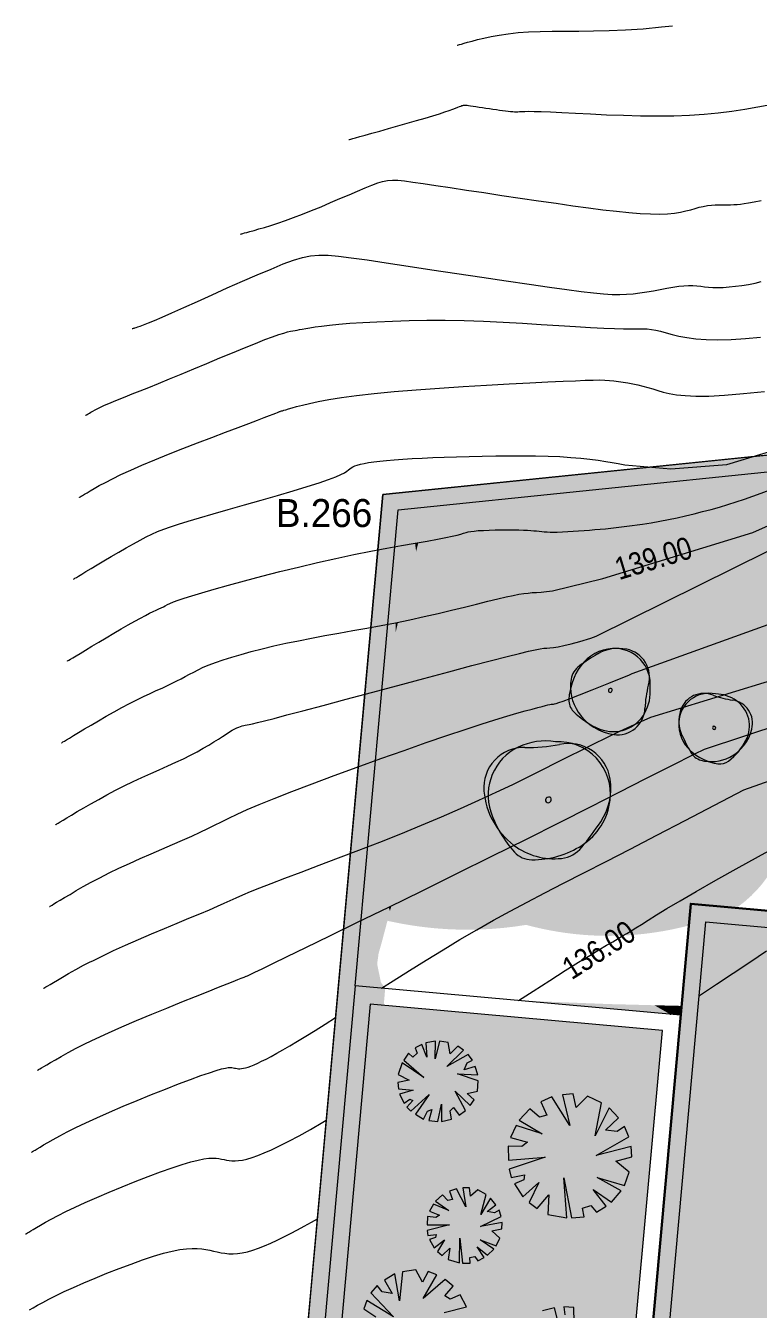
# Model space of a CAD drawing. Header units: centimetres. Extents: x -4381 to 5639, y -3920 to 4826.
# Drawn here: x 272.47 to 285.56, y 84.07 to 107.01 of the extents above; entities that cross this region are included whole.
import ezdxf
from ezdxf.xclip import XClip

# ---------------------------------------------------------------- set-up
doc = ezdxf.new("R2010")
doc.units = ezdxf.units.CM
doc.header["$MEASUREMENT"] = 0
doc.header["$XCLIPFRAME"] = 0
doc.set_wipeout_variables(frame=1)
doc.linetypes.add('Wipeout_Contour', pattern=[100, 0, -100])
for name, color, linetype, lineweight in [('0- COURBES DE NIVEAU_Pen_No__2', 8, 'Continuous', 5), ('0- SITE_Pen_No__101', 252, 'Continuous', 5), ('00-TREES_Pen_No__1', 7, 'Continuous', 5), ('00-TREES_Pen_No__7', 7, 'Continuous', 5), ('0_Pen_No__1', 7, 'Continuous', 5), ('Cotation Courbes de niveau_Pen_No__7', 7, 'Continuous', 5), ('Dalle Console ha', 84, 'Continuous', 30), ('Dalles_Pen_No__1', 7, 'Continuous', 5), ('Dalles_Pen_No__101', 252, 'Continuous', 5), ('Mur de clôture_Pen_No__7', 7, 'Continuous', 5), ('Structural - Bearing_Pen_No__1', 7, 'Continuous', 5), ('Structural - Bearing_Pen_No__101', 252, 'Continuous', 5)]:
    doc.layers.add(name, color=color, linetype=linetype, lineweight=lineweight)
for name, color, linetype, lineweight, true_color in [('00-TREES_Pen_No__183', 7, 'Continuous', 5, 0xcaedab), ('00-TREES_Pen_No__185', 7, 'Continuous', 5, 0xbce39b), ('00-TREES_Pen_No__44', 7, 'Continuous', 5, 0x029e21), ('0_Pen_No__58', 7, 'Continuous', 5, 0xdf0000), ('Dalles_Pen_No__181', 7, 'Continuous', 5, 0xddeaa8), ('Mur de clôture_Pen_No__102', 7, 'Continuous', 5, 0xcccccc), ('RECULS_Pen_No__58', 7, 'Continuous', 5, 0xdf0000)]:
    doc.layers.add(name, color=color, linetype=linetype, lineweight=lineweight, true_color=true_color)
for name, color, linetype in [('Dalles', 7, 'Continuous'), ('Drawing & Figure', 7, 'Continuous'), ('Structural - Bearing', 7, 'Continuous')]:
    doc.layers.add(name, color=color, linetype=linetype)
doc.styles.add('GENERATED_STYLE_2', font='')
doc.styles.get('GENERATED_STYLE_2').set_extended_font_data('Arial Narrow Occidental')

# ---------------------------------------------------------------- blocks, each defined once
blk = doc.blocks.new('Drawing_13_13', base_point=(-54.852, -87.092))
at = {"layer": '0- SITE_Pen_No__101', "linetype": 'Continuous', "lineweight": 0, "ltscale": 5, "true_color": 0x262626}
for points in [[(171.901, 75.995), (170.156, 75.816), (172.1, 75.933)], [(172.1, 75.933), (170.156, 75.816), (172.34, 75.687)], [(170.156, 75.816), (170.127, 75.484), (170.186, 75.495)], [(170.156, 75.816), (170.581, 75.566), (170.639, 75.579)], [(170.506, 75.552), (170.156, 75.816), (170.414, 75.536)], [(170.156, 75.816), (170.835, 75.625), (170.872, 75.629)], [(170.156, 75.816), (170.186, 75.495), (170.307, 75.517)], [(170.156, 75.816), (170.307, 75.517), (170.414, 75.536)], [(170.156, 75.816), (170.506, 75.552), (170.581, 75.566)], [(171.311, 75.632), (170.156, 75.816), (171.275, 75.634)], [(170.156, 75.816), (170.639, 75.579), (170.683, 75.589)], [(170.716, 75.598), (170.156, 75.816), (170.683, 75.589)], [(170.741, 75.606), (170.156, 75.816), (170.716, 75.598)], [(170.156, 75.816), (170.741, 75.606), (170.762, 75.612)], [(170.156, 75.816), (170.762, 75.612), (170.782, 75.617)], [(170.805, 75.622), (170.156, 75.816), (170.782, 75.617)], [(170.835, 75.625), (170.156, 75.816), (170.805, 75.622)], [(170.156, 75.816), (170.872, 75.629), (170.918, 75.631)], [(170.969, 75.633), (170.156, 75.816), (170.918, 75.631)], [(170.156, 75.816), (170.969, 75.633), (171.023, 75.635)], [(171.079, 75.636), (170.156, 75.816), (171.023, 75.635)], [(171.134, 75.636), (170.156, 75.816), (171.079, 75.636)], [(170.156, 75.816), (171.134, 75.636), (171.187, 75.636)], [(171.234, 75.635), (170.156, 75.816), (171.187, 75.636)], [(170.156, 75.816), (171.234, 75.635), (171.275, 75.634)], [(170.156, 75.816), (171.311, 75.632), (172.34, 75.687)], [(170.186, 75.495), (170.127, 75.484), (170.216, 75.049), (170.23, 75.105)], [(170.307, 75.517), (170.186, 75.495), (170.266, 75.245), (170.316, 75.442)], [(170.186, 75.495), (170.23, 75.105), (170.266, 75.245)], [(170.307, 75.517), (170.323, 75.468), (170.336, 75.522)], [(170.307, 75.517), (170.316, 75.442), (170.323, 75.468)], [(170.064, 74.793), (170.132, 74.806), (170.127, 75.484)], [(170.127, 75.484), (170.132, 74.806), (170.154, 74.811), (170.216, 75.049)], [(170.132, 74.806), (170.064, 74.793), (170.1, 74.572), (170.135, 74.726)], [(170.132, 74.806), (170.147, 74.777), (170.154, 74.811)], [(170.132, 74.806), (170.135, 74.726), (170.147, 74.777)], [(170.064, 74.793), (170.011, 74.208), (170.015, 74.209), (170.1, 74.572)], [(170.011, 74.208), (170.01, 74.188), (170.011, 74.194)], [(170.011, 74.208), (170.013, 74.203), (170.015, 74.209)], [(170.011, 74.208), (170.011, 74.194), (170.013, 74.203)], [(169.885, 72.804), (169.992, 72.845), (169.969, 73.285), (169.934, 73.355)], [(169.992, 72.845), (170.156, 72.91), (169.969, 73.285)], [(169.992, 72.845), (170.137, 72.678), (170.156, 72.91)], [(169.825, 72.143), (170.071, 72.264), (169.885, 72.804)], [(170.071, 72.264), (169.992, 72.845), (169.885, 72.804)], [(169.992, 72.845), (170.071, 72.264), (170.095, 72.276), (170.137, 72.678)], [(170.071, 72.264), (169.825, 72.143), (170.01, 71.952), (170.083, 72.228)], [(170.095, 72.276), (170.071, 72.264), (170.089, 72.25)], [(170.071, 72.264), (170.083, 72.228), (170.086, 72.242)], [(170.071, 72.264), (170.086, 72.242), (170.089, 72.25)], [(169.773, 71.56), (170.002, 71.591), (169.968, 71.755), (169.981, 71.85), (169.825, 72.143)], [(170.01, 71.952), (169.825, 72.143), (169.981, 71.85)], [(169.773, 71.56), (170.007, 71.539), (170.029, 71.552), (170.002, 71.591)], [(170.007, 71.539), (170.04, 71.536), (170.029, 71.552)], [(172.048, 71.397), (171.23, 71.429), (172.586, 71.306)], [(172.048, 71.397), (172.586, 71.306), (172.286, 71.391)], [(172.286, 71.391), (172.586, 71.306), (172.389, 71.388)], [(172.389, 71.388), (172.586, 71.306), (172.444, 71.387)], [(172.477, 71.386), (172.444, 71.387), (172.586, 71.306)], [(172.499, 71.385), (172.477, 71.386), (172.586, 71.306)], [(172.514, 71.385), (172.499, 71.385), (172.586, 71.306)], [(172.524, 71.385), (172.514, 71.385), (172.586, 71.306)], [(172.532, 71.385), (172.524, 71.385), (172.586, 71.306)], [(172.539, 71.384), (172.532, 71.385), (172.586, 71.306)], [(172.542, 71.384), (172.539, 71.384), (172.586, 71.306), (172.589, 71.308)], [(172.547, 71.384), (172.542, 71.384), (172.589, 71.308)], [(172.553, 71.384), (172.547, 71.384), (172.589, 71.308)], [(172.553, 71.384), (172.589, 71.308), (172.686, 71.369), (172.687, 71.381)], [(172.686, 71.369), (172.589, 71.308), (172.679, 71.298)], [(172.589, 71.308), (172.586, 71.306), (172.679, 71.298)]]:
    blk.add_hatch(color=250, dxfattribs=at).paths.add_polyline_path(points)
at = {"layer": '00-TREES_Pen_No__183', "linetype": 'Continuous', "ltscale": 5}
for points in [[(169.684, 72.251, 0.127576), (171.299, 72.105, 0.168214), (173.14, 72.232, 0.262027), (173.649, 73.179, 0.279856), (175.131, 73.228, 0.401147), (175.178, 75.085, 0.158673), (176.631, 76.631), (170.018, 75.952)], [(170.209, 68.863, 1), (170.508, 67.987, 1)]]:
    blk.add_hatch(color=256, dxfattribs=at).paths.add_polyline_path(points)
at = {"layer": '00-TREES_Pen_No__183', "linetype": 'Continuous', "lineweight": 0, "ltscale": 5, "true_color": 0xd8eaa8}
blk.add_hatch(color=61, dxfattribs=at).paths.add_polyline_path([(171.077, 69.498), (171.057, 69.555), (171.015, 69.531), (170.952, 69.544), (171.028, 69.604), (170.982, 69.663), (170.894, 69.518), (170.943, 69.694), (170.869, 69.736), (170.803, 69.679), (170.793, 69.754), (170.735, 69.755), (170.761, 69.585), (170.677, 69.747), (170.615, 69.726), (170.641, 69.651), (170.601, 69.643), (170.553, 69.692), (170.489, 69.636), (170.607, 69.552), (170.471, 69.609), (170.435, 69.545), (170.525, 69.512), (170.493, 69.491), (170.418, 69.499), (170.415, 69.423), (170.614, 69.423), (170.414, 69.375), (170.421, 69.328), (170.495, 69.338), (170.489, 69.31), (170.436, 69.292), (170.476, 69.218), (170.569, 69.289), (170.508, 69.185), (170.549, 69.149), (170.618, 69.217), (170.603, 69.113), (170.705, 69.085), (170.706, 69.304), (170.73, 69.083), (170.8, 69.083), (170.795, 69.131), (170.84, 69.141), (170.868, 69.103), (170.924, 69.132), (170.861, 69.227), (170.954, 69.152), (171.011, 69.208), (170.888, 69.291), (171.031, 69.236), (171.063, 69.305), (170.994, 69.371), (171.082, 69.388), (171.084, 69.444), (170.891, 69.41)])
at = {"layer": '00-TREES_Pen_No__185', "linetype": 'Continuous', "lineweight": 0, "ltscale": 5, "true_color": 0xbae3ab}
for points in [[(171.844, 74.496, 0.017395), (171.682, 74.39, 0.20069), (171.608, 74.271, 0.191615), (171.672, 73.976, 0.21255), (171.99, 73.777, 0.444186), (172.269, 74.01, -0.052301), (172.299, 74.219, 0.435859), (172.105, 74.539, 0.185878)], [(172.218, 70.212), (172.178, 70.303), (172.112, 70.257), (172.008, 70.27), (172.124, 70.38), (172.042, 70.47), (171.915, 70.22), (171.972, 70.515), (171.846, 70.575), (171.745, 70.473), (171.719, 70.595), (171.624, 70.587), (171.689, 70.313), (171.53, 70.568), (171.431, 70.525), (171.484, 70.405), (171.419, 70.387), (171.333, 70.461), (171.236, 70.36), (171.441, 70.239), (171.21, 70.313), (171.159, 70.204), (171.312, 70.162), (171.262, 70.123), (171.138, 70.127), (171.143, 70.002), (171.47, 70.029), (171.148, 69.923), (171.165, 69.847), (171.285, 69.872), (171.28, 69.827), (171.195, 69.79), (171.27, 69.673), (171.413, 69.803), (171.327, 69.623), (171.399, 69.571), (171.503, 69.691), (171.493, 69.518), (171.662, 69.487), (171.636, 69.845), (171.704, 69.487), (171.819, 69.496), (171.804, 69.573), (171.877, 69.596), (171.928, 69.537), (172.015, 69.591), (171.899, 69.74), (172.062, 69.628), (172.149, 69.728), (171.935, 69.848), (172.177, 69.777), (172.221, 69.894), (172.099, 69.993), (172.242, 70.032), (172.237, 70.125), (171.925, 70.043)]]:
    blk.add_hatch(color=9, dxfattribs=at).paths.add_polyline_path(points)
at = {"layer": '00-TREES_Pen_No__185', "linetype": 'Continuous', "lineweight": 0, "ltscale": 5, "true_color": 0xcce9b3}
for points in [[(172.709, 73.717, 0.017395), (172.784, 73.57, 0.20069), (172.878, 73.495, 0.191615), (173.134, 73.522, 0.21255), (173.333, 73.774, 0.444186), (173.161, 74.032, -0.052301), (172.986, 74.077, 0.435859), (172.697, 73.943, 0.185878)], [(170.766, 70.724, 1), (170.076, 70.657, 1)]]:
    blk.add_hatch(color=254, dxfattribs=at).paths.add_polyline_path(points)
at = {"layer": '00-TREES_Pen_No__185', "linetype": 'Continuous', "lineweight": 0, "ltscale": 5, "true_color": 0x8daa74}
blk.add_hatch(color=73, dxfattribs=at).paths.add_polyline_path([(171.726, 68.684), (171.637, 68.692), (171.644, 68.62), (171.589, 68.543), (171.553, 68.683), (171.446, 68.657), (171.588, 68.448), (171.38, 68.621), (171.278, 68.548), (171.315, 68.423), (171.207, 68.456), (171.171, 68.378), (171.416, 68.31), (171.145, 68.295), (171.136, 68.198), (171.254, 68.188), (171.241, 68.129), (171.144, 68.093), (171.182, 67.972), (171.367, 68.081), (171.208, 67.931), (171.272, 67.844), (171.372, 67.946), (171.381, 67.89), (171.324, 67.793), (171.425, 67.742), (171.546, 68.013), (171.49, 67.712), (171.557, 67.693), (171.589, 67.799), (171.623, 67.774), (171.615, 67.691), (171.74, 67.7), (171.7, 67.869), (171.804, 67.723), (171.877, 67.758), (171.828, 67.892), (171.96, 67.809), (172.058, 67.929), (171.764, 68.065), (172.077, 67.963), (172.119, 68.057), (172.052, 68.079), (172.065, 68.147), (172.134, 68.161), (172.129, 68.254), (171.961, 68.227), (172.12, 68.307), (172.079, 68.419), (171.891, 68.303), (172.053, 68.463), (171.979, 68.548), (171.848, 68.494), (171.879, 68.625), (171.803, 68.661), (171.733, 68.379)])
at = {"layer": '00-TREES_Pen_No__44', "linetype": 'Continuous', "lineweight": 0, "ltscale": 5, "true_color": 0xbfe6c6}
blk.add_hatch(color=254, dxfattribs=at).paths.add_polyline_path([(171.914, 72.894, 0.185878), (171.999, 73.274, 0.435859), (171.545, 73.584, -0.052301), (171.236, 73.557, 0.444186), (170.872, 73.168, 0.21255), (171.137, 72.685, 0.191615), (171.565, 72.566, 0.20069), (171.745, 72.666, 0.017395)])
at = {"layer": 'Dalles', "linetype": 'Continuous', "lineweight": 5, "ltscale": 5}
h = blk.add_hatch(color=8, dxfattribs=at)
h.paths.add_polyline_path([(172.769, 72.294), (171.915, 62.832), (177.642, 62.316), (177.889, 65.054), (177.993, 66.2), (179.711, 66.045), (179.607, 64.899), (186.405, 64.286), (187.011, 71.009)])
h.paths.add_polyline_path([(172.078, 62.968), (172.2, 64.313), (177.628, 63.823), (177.506, 62.478)], flags=0)
h.paths.add_polyline_path([(175.235, 67.076), (175.348, 68.321), (177.016, 68.171), (176.903, 66.926)], flags=0)
h.paths.add_polyline_path([(183.43, 64.705), (183.659, 67.245), (186.498, 66.989), (186.269, 64.449)], flags=0)
at = {"layer": 'Dalles_Pen_No__101', "linetype": 'Continuous', "lineweight": 0, "ltscale": 5, "true_color": 0x262626}
for points in [[(172.213, 64.462), (177.641, 63.972), (177.647, 64.037), (172.272, 64.521), (172.959, 72.126), (172.905, 72.131)], [(169.459, 66.417), (172.067, 66.182), (172.073, 66.246), (169.614, 66.468), (169.652, 66.638), (170.08, 71.382), (169.908, 71.397)]]:
    blk.add_hatch(color=250, dxfattribs=at).paths.add_polyline_path(points)
at = {"layer": 'Dalles_Pen_No__181', "linetype": 'Continuous', "lineweight": 0, "ltscale": 5, "true_color": 0x6e7554}
blk.add_hatch(color=67, dxfattribs=at).paths.add_polyline_path([(169.458, 66.418), (172.067, 66.182), (172.516, 71.162), (169.907, 71.397)])
at = {"layer": 'Mur de clôture_Pen_No__102', "linetype": 'Continuous', "lineweight": 0, "ltscale": 5, "true_color": 0x666666}
for points in [[(190.724, 78.078), (170.018, 75.952), (190.559, 77.91)], [(190.559, 77.91), (170.018, 75.952), (170.156, 75.816)], [(170.018, 75.952), (169.623, 71.574), (170.156, 75.816)], [(169.147, 66.295), (169.296, 66.282), (169.871, 72.648), (170.156, 75.816), (169.623, 71.574)]]:
    blk.add_hatch(color=251, dxfattribs=at).paths.add_polyline_path(points)
at = {"layer": 'Structural - Bearing_Pen_No__101', "linetype": 'Continuous', "lineweight": 0, "ltscale": 5, "true_color": 0x262626}
for points in [[(169.446, 66.268), (169.922, 71.547), (169.773, 71.56), (169.296, 66.282)], [(169.922, 71.547), (169.908, 71.397), (170.027, 71.387), (170.04, 71.536)]]:
    blk.add_hatch(color=250, dxfattribs=at).paths.add_polyline_path(points)
at = {"layer": '0- COURBES DE NIVEAU_Pen_No__2', "linetype": 'Continuous', "ltscale": 5, "flags": 128}
for points in [[(167.362, 76.658), (167.363, 76.659), (167.365, 76.66), (167.368, 76.662), (167.372, 76.664), (167.378, 76.668), (167.387, 76.673), (167.398, 76.68), (167.411, 76.688), (167.428, 76.697), (167.448, 76.708), (167.472, 76.72), (167.501, 76.734), (167.533, 76.749), (167.571, 76.766), (167.614, 76.784), (167.663, 76.803), (167.718, 76.826), (167.78, 76.85), (167.85, 76.878), (167.929, 76.909), (168.016, 76.945), (168.112, 76.984), (168.218, 77.028), (168.331, 77.075), (168.447, 77.123), (168.563, 77.172), (168.677, 77.219), (168.784, 77.263), (168.881, 77.302), (168.965, 77.336), (169.034, 77.362), (169.089, 77.381), (169.133, 77.395), (169.167, 77.404), (169.193, 77.411), (169.215, 77.415), (169.235, 77.418), (169.254, 77.421), (169.275, 77.425), (169.299, 77.43), (169.33, 77.436), (169.367, 77.442), (169.414, 77.45), (169.471, 77.457), (169.541, 77.465), (169.625, 77.473), (169.725, 77.482), (169.839, 77.489), (169.966, 77.496), (170.105, 77.502), (170.254, 77.506), (170.411, 77.509), (170.576, 77.509), (170.745, 77.506), (170.919, 77.5), (171.093, 77.492), (171.266, 77.483), (171.433, 77.472), (171.592, 77.462), (171.741, 77.452), (171.875, 77.444), (171.992, 77.437), (172.089, 77.434), (172.17, 77.433), (172.236, 77.432), (172.292, 77.433), (172.338, 77.432), (172.38, 77.431), (172.419, 77.427), (172.459, 77.42), (172.501, 77.41), (172.549, 77.397), (172.603, 77.382), (172.664, 77.368), (172.734, 77.354), (172.815, 77.343), (172.907, 77.336), (173.011, 77.334), (173.13, 77.337), (173.258, 77.345), (173.392, 77.358)], [(168.748, 78.279), (168.749, 78.279), (168.752, 78.28), (168.758, 78.282), (168.768, 78.284), (168.783, 78.289), (168.804, 78.294), (168.832, 78.302), (168.868, 78.312), (168.911, 78.325), (168.961, 78.339), (169.018, 78.357), (169.08, 78.377), (169.149, 78.401), (169.222, 78.427), (169.301, 78.456), (169.383, 78.489), (169.467, 78.524), (169.552, 78.56), (169.636, 78.596), (169.717, 78.631), (169.792, 78.664), (169.861, 78.693), (169.922, 78.717), (169.973, 78.736), (170.017, 78.75), (170.06, 78.758), (170.104, 78.761), (170.153, 78.76), (170.213, 78.754), (170.287, 78.744), (170.378, 78.731), (170.491, 78.714), (170.621, 78.695), (170.766, 78.673), (170.921, 78.65), (171.082, 78.625), (171.246, 78.601), (171.409, 78.577), (171.566, 78.554), (171.715, 78.533), (171.855, 78.514), (171.985, 78.497), (172.106, 78.483), (172.217, 78.472), (172.318, 78.463), (172.41, 78.459), (172.491, 78.458), (172.562, 78.461), (172.624, 78.467), (172.678, 78.476), (172.727, 78.486), (172.77, 78.497), (172.809, 78.508), (172.846, 78.519), (172.882, 78.527), (172.918, 78.534), (172.954, 78.538), (172.989, 78.54), (173.024, 78.542), (173.059, 78.542), (173.092, 78.542), (173.124, 78.542), (173.154, 78.543), (173.183, 78.544), (173.213, 78.546), (173.247, 78.551), (173.287, 78.557), (173.337, 78.567), (173.398, 78.58)], [(169.715, 79.123), (169.717, 79.123), (169.722, 79.125), (169.733, 79.128), (169.75, 79.133), (169.776, 79.14), (169.812, 79.15), (169.86, 79.163), (169.921, 79.18), (169.992, 79.2), (170.07, 79.222), (170.153, 79.246), (170.237, 79.27), (170.32, 79.293), (170.397, 79.316), (170.466, 79.337), (170.524, 79.355), (170.572, 79.371), (170.612, 79.384), (170.643, 79.395), (170.668, 79.405), (170.688, 79.412), (170.703, 79.418), (170.715, 79.423), (170.725, 79.427), (170.733, 79.429), (170.741, 79.431), (170.75, 79.432), (170.76, 79.431), (170.771, 79.43), (170.785, 79.428), (170.803, 79.426), (170.825, 79.423), (170.85, 79.419), (170.878, 79.414), (170.908, 79.41), (170.939, 79.405), (170.971, 79.401), (171.003, 79.396), (171.033, 79.392), (171.062, 79.387), (171.089, 79.384), (171.114, 79.38), (171.138, 79.378), (171.159, 79.376), (171.179, 79.374), (171.196, 79.373), (171.212, 79.373), (171.226, 79.373), (171.241, 79.374), (171.26, 79.376), (171.286, 79.376), (171.322, 79.377), (171.37, 79.376), (171.434, 79.374), (171.516, 79.371), (171.618, 79.366), (171.739, 79.36), (171.873, 79.353), (172.017, 79.346), (172.168, 79.341), (172.321, 79.337), (172.473, 79.335), (172.62, 79.337), (172.759, 79.343), (172.891, 79.352), (173.016, 79.364), (173.137, 79.379), (173.254, 79.397), (173.37, 79.416), (173.484, 79.438)], [(170.682, 79.967), (170.683, 79.967), (170.687, 79.968), (170.694, 79.97), (170.705, 79.973), (170.722, 79.978), (170.745, 79.985), (170.776, 79.993), (170.816, 80.004), (170.864, 80.017), (170.921, 80.031), (170.986, 80.045), (171.059, 80.058), (171.139, 80.07), (171.227, 80.08), (171.321, 80.087), (171.423, 80.091), (171.532, 80.093), (171.648, 80.094), (171.771, 80.094), (171.902, 80.095), (172.041, 80.098), (172.188, 80.104), (172.344, 80.115), (172.508, 80.13), (172.608, 80.142)], [(167.78, 77.435), (167.782, 77.435), (167.783, 77.435), (167.786, 77.436), (167.79, 77.437), (167.796, 77.439), (167.804, 77.441), (167.815, 77.444), (167.83, 77.449), (167.852, 77.457), (167.882, 77.468), (167.924, 77.485), (167.978, 77.508), (168.048, 77.538), (168.135, 77.576), (168.241, 77.624), (168.362, 77.678), (168.493, 77.737), (168.629, 77.798), (168.765, 77.858), (168.897, 77.915), (169.02, 77.967), (169.129, 78.012), (169.221, 78.046), (169.3, 78.07), (169.374, 78.085), (169.448, 78.092), (169.529, 78.091), (169.623, 78.083), (169.737, 78.068), (169.878, 78.048), (170.048, 78.022), (170.244, 77.993), (170.457, 77.961), (170.679, 77.928), (170.903, 77.894), (171.121, 77.862), (171.325, 77.832), (171.507, 77.805), (171.662, 77.784), (171.792, 77.766), (171.901, 77.754), (171.991, 77.745), (172.068, 77.74), (172.135, 77.739), (172.196, 77.741), (172.256, 77.745), (172.316, 77.753), (172.376, 77.763), (172.437, 77.773), (172.497, 77.784), (172.555, 77.795), (172.611, 77.805), (172.662, 77.813), (172.709, 77.818), (172.751, 77.82), (172.789, 77.82), (172.825, 77.817), (172.859, 77.813), (172.893, 77.809), (172.929, 77.805), (172.968, 77.803), (173.011, 77.802), (173.06, 77.803), (173.113, 77.807), (173.169, 77.813), (173.227, 77.821), (173.286, 77.83), (173.344, 77.841), (173.399, 77.854)], [(167.255, 75.195), (167.256, 75.196), (167.26, 75.198), (167.268, 75.203), (167.282, 75.211), (167.301, 75.223), (167.329, 75.24), (167.365, 75.262), (167.412, 75.29), (167.467, 75.322), (167.527, 75.359), (167.592, 75.397), (167.659, 75.436), (167.726, 75.475), (167.79, 75.511), (167.85, 75.544), (167.904, 75.573), (167.955, 75.598), (168.006, 75.62), (168.061, 75.642), (168.122, 75.664), (168.194, 75.687), (168.279, 75.713), (168.381, 75.743), (168.503, 75.778), (168.638, 75.817), (168.783, 75.858), (168.932, 75.9), (169.078, 75.942), (169.217, 75.983), (169.343, 76.022), (169.45, 76.056), (169.534, 76.085), (169.598, 76.109), (169.644, 76.129), (169.676, 76.145), (169.698, 76.159), (169.713, 76.171), (169.724, 76.181), (169.735, 76.19), (169.75, 76.198), (169.768, 76.207), (169.79, 76.215), (169.818, 76.222), (169.851, 76.23), (169.891, 76.237), (169.937, 76.244), (169.991, 76.25), (170.052, 76.256), (170.121, 76.262), (170.197, 76.267), (170.28, 76.272), (170.369, 76.277), (170.465, 76.281), (170.568, 76.285), (170.676, 76.288), (170.79, 76.292), (170.907, 76.295), (171.027, 76.297), (171.148, 76.298), (171.267, 76.298), (171.383, 76.297), (171.495, 76.294), (171.6, 76.29), (171.698, 76.283), (171.787, 76.276), (171.869, 76.267), (171.943, 76.257), (172.01, 76.247), (172.069, 76.238), (172.12, 76.229), (172.165, 76.221), (172.182, 76.218), (172.593, 76.18), (173.091, 76.219), (174.392, 76.614)], [(167.095, 73), (167.096, 73.001), (167.1, 73.003), (167.107, 73.008), (167.119, 73.015), (167.137, 73.026), (167.162, 73.041), (167.196, 73.061), (167.238, 73.087), (167.289, 73.117), (167.347, 73.151), (167.411, 73.188), (167.481, 73.227), (167.554, 73.268), (167.631, 73.308), (167.709, 73.348), (167.788, 73.386), (167.867, 73.423), (167.945, 73.458), (168.022, 73.492), (168.097, 73.526), (168.169, 73.558), (168.237, 73.59), (168.301, 73.621), (168.36, 73.652), (168.415, 73.683), (168.464, 73.712), (168.509, 73.74), (168.55, 73.766), (168.587, 73.789), (168.62, 73.811), (168.648, 73.829), (168.674, 73.844), (168.696, 73.856), (168.715, 73.865), (168.732, 73.873), (168.748, 73.879), (168.762, 73.883), (168.776, 73.887), (168.79, 73.889), (168.806, 73.892), (168.826, 73.897), (168.855, 73.903), (168.899, 73.914), (168.961, 73.929), (169.047, 73.951), (169.16, 73.981), (169.305, 74.019), (169.485, 74.067), (169.692, 74.122), (169.918, 74.183), (170.152, 74.246), (170.385, 74.308), (170.609, 74.368), (170.814, 74.422), (170.99, 74.468), (171.131, 74.505), (171.239, 74.532), (171.32, 74.551), (171.38, 74.564), (171.424, 74.572), (171.457, 74.577), (171.484, 74.579), (171.512, 74.582), (171.545, 74.585), (171.585, 74.591), (171.636, 74.601), (171.7, 74.616), (171.779, 74.638), (171.876, 74.667), (171.925, 74.684), (175.918, 76.663)], [(167.041, 72.269), (167.043, 72.269), (167.046, 72.272), (167.053, 72.276), (167.064, 72.282), (167.081, 72.293), (167.104, 72.307), (167.136, 72.325), (167.175, 72.349), (167.224, 72.378), (167.28, 72.411), (167.343, 72.447), (167.413, 72.486), (167.49, 72.526), (167.573, 72.569), (167.661, 72.612), (167.755, 72.655), (167.851, 72.698), (167.948, 72.741), (168.045, 72.783), (168.139, 72.823), (168.229, 72.862), (168.313, 72.898), (168.388, 72.933), (168.455, 72.965), (168.516, 72.995), (168.578, 73.026), (168.643, 73.059), (168.718, 73.094), (168.807, 73.135), (168.915, 73.181), (169.047, 73.235), (169.206, 73.297), (169.387, 73.366), (169.584, 73.44), (169.791, 73.515), (170.001, 73.591), (170.209, 73.665), (170.407, 73.734), (170.591, 73.797), (170.753, 73.852), (170.896, 73.898), (171.02, 73.937), (171.126, 73.97), (171.216, 73.996), (171.291, 74.018), (171.353, 74.034), (171.403, 74.048), (171.442, 74.058), (171.472, 74.065), (171.494, 74.071), (171.511, 74.075), (171.522, 74.077), (171.531, 74.078), (171.537, 74.079), (171.544, 74.079), (171.552, 74.08), (171.566, 74.084), (171.591, 74.092), (171.631, 74.106), (171.691, 74.128), (171.776, 74.161), (171.89, 74.206), (172.038, 74.266), (172.222, 74.341), (172.246, 74.351), (173.858, 74.933)], [(167.308, 75.926), (167.309, 75.927), (167.312, 75.929), (167.316, 75.931), (167.325, 75.936), (167.337, 75.944), (167.354, 75.954), (167.376, 75.967), (167.405, 75.985), (167.441, 76.006), (167.486, 76.031), (167.54, 76.06), (167.604, 76.093), (167.679, 76.129), (167.767, 76.169), (167.867, 76.213), (167.981, 76.261), (168.104, 76.311), (168.233, 76.362), (168.364, 76.413), (168.492, 76.462), (168.614, 76.509), (168.725, 76.55), (168.821, 76.587), (168.898, 76.616), (168.959, 76.639), (169.005, 76.657), (169.039, 76.67), (169.063, 76.679), (169.079, 76.685), (169.089, 76.689), (169.096, 76.692), (169.101, 76.694), (169.106, 76.696), (169.113, 76.698), (169.122, 76.7), (169.135, 76.704), (169.153, 76.709), (169.177, 76.716), (169.208, 76.725), (169.249, 76.737), (169.3, 76.75), (169.364, 76.766), (169.442, 76.783), (169.537, 76.8), (169.65, 76.819), (169.784, 76.837), (169.94, 76.855), (170.12, 76.872), (170.316, 76.888), (170.524, 76.903), (170.736, 76.916), (170.946, 76.929), (171.147, 76.94), (171.332, 76.95), (171.494, 76.958), (171.629, 76.964), (171.739, 76.969), (171.827, 76.973), (171.898, 76.974), (171.955, 76.975), (172.003, 76.974), (172.044, 76.971), (172.083, 76.968), (172.124, 76.963), (172.166, 76.957), (172.209, 76.95), (172.253, 76.941), (172.297, 76.932), (172.342, 76.921), (172.386, 76.909), (172.431, 76.896), (172.475, 76.882), (172.523, 76.867), (172.577, 76.854), (172.641, 76.843), (172.719, 76.835), (172.815, 76.83), (172.931, 76.831), (173.072, 76.839), (173.24, 76.853), (173.428, 76.873)], [(167.148, 73.732), (167.15, 73.733), (167.153, 73.735), (167.161, 73.74), (167.174, 73.747), (167.193, 73.759), (167.22, 73.775), (167.255, 73.797), (167.301, 73.824), (167.354, 73.856), (167.414, 73.891), (167.479, 73.93), (167.548, 73.969), (167.618, 74.009), (167.688, 74.047), (167.756, 74.084), (167.821, 74.117), (167.882, 74.147), (167.94, 74.174), (167.995, 74.199), (168.046, 74.222), (168.094, 74.244), (168.138, 74.265), (168.179, 74.285), (168.218, 74.305), (168.254, 74.325), (168.291, 74.345), (168.329, 74.365), (168.369, 74.386), (168.415, 74.407), (168.466, 74.429), (168.525, 74.451), (168.593, 74.475), (168.669, 74.499), (168.753, 74.523), (168.844, 74.548), (168.941, 74.573), (169.044, 74.598), (169.153, 74.622), (169.266, 74.645), (169.382, 74.668), (169.502, 74.691), (169.625, 74.713), (169.75, 74.735), (169.876, 74.758), (170.004, 74.781), (170.132, 74.806), (170.26, 74.832), (170.387, 74.86), (170.512, 74.888), (170.633, 74.917), (170.749, 74.945), (170.857, 74.972), (170.956, 74.997), (171.045, 75.019), (171.121, 75.036), (171.183, 75.05), (171.235, 75.06), (171.279, 75.067), (171.318, 75.071), (171.354, 75.075), (171.391, 75.077), (171.433, 75.08), (171.48, 75.084), (171.535, 75.09)], [(167.404, 71.774), (167.427, 71.785), (167.516, 71.829), (167.614, 71.876), (167.721, 71.925), (167.835, 71.974), (167.951, 72.024), (168.067, 72.072), (168.181, 72.119), (168.287, 72.164), (168.385, 72.204), (168.47, 72.24), (168.541, 72.271), (168.601, 72.298), (168.656, 72.323), (168.71, 72.348), (168.769, 72.374), (168.837, 72.402), (168.919, 72.436), (169.02, 72.476), (169.144, 72.523), (169.289, 72.577), (169.45, 72.638), (169.623, 72.703), (169.805, 72.773), (169.992, 72.845), (170.179, 72.92), (170.364, 72.995), (170.542, 73.07), (170.712, 73.145), (170.876, 73.219), (171.031, 73.291), (171.179, 73.361), (171.318, 73.429), (171.449, 73.494), (171.571, 73.555), (171.685, 73.612), (171.795, 73.667), (171.903, 73.722), (172.015, 73.777), (172.135, 73.835), (172.266, 73.896), (172.413, 73.963), (174.692, 74.659)], [(168.802, 71.648), (168.81, 71.651), (168.834, 71.662), (168.876, 71.682), (168.941, 71.713), (169.035, 71.759), (169.164, 71.821), (169.332, 71.903), (169.544, 72.006), (169.793, 72.128), (170.071, 72.264), (170.369, 72.41), (170.679, 72.563), (170.993, 72.719), (171.302, 72.872), (171.597, 73.02), (171.873, 73.16), (172.13, 73.29), (172.369, 73.412), (172.594, 73.526), (172.807, 73.634), (172.893, 73.677), (174.29, 74.137)], [(170.007, 71.539), (170.112, 71.605), (170.256, 71.697), (170.405, 71.79), (170.557, 71.883), (170.708, 71.974), (170.859, 72.062), (171.007, 72.146), (171.156, 72.227), (171.308, 72.308), (171.466, 72.391), (171.634, 72.478), (171.816, 72.571), (172.013, 72.672), (172.229, 72.783), (172.467, 72.906), (172.72, 73.038), (172.983, 73.175), (173.245, 73.311), (175.984, 74.282)], [(172.586, 71.306), (172.589, 71.308), (172.719, 71.39), (172.857, 71.479), (173, 71.574), (173.148, 71.673), (173.298, 71.773), (173.448, 71.873)], [(171.23, 71.429), (171.361, 71.513), (171.511, 71.609), (171.648, 71.696), (171.767, 71.771), (171.867, 71.832), (171.949, 71.882), (172.017, 71.923), (172.073, 71.955), (172.12, 71.982), (172.161, 72.006), (172.199, 72.028), (172.238, 72.052), (172.28, 72.078), (172.329, 72.109), (172.388, 72.147), (172.463, 72.194), (172.557, 72.251), (172.674, 72.32), (172.818, 72.404), (172.993, 72.504), (173.201, 72.621), (173.435, 72.748), (173.669, 72.871)], [(166.988, 71.537), (166.989, 71.538), (166.992, 71.54), (166.999, 71.544), (167.009, 71.55), (167.025, 71.559), (167.047, 71.572), (167.076, 71.59), (167.113, 71.612), (167.158, 71.639), (167.212, 71.67), (167.275, 71.705), (167.346, 71.744), (167.404, 71.774)], [(166.934, 70.806), (166.936, 70.806), (166.939, 70.808), (166.944, 70.812), (166.954, 70.817), (166.969, 70.826), (166.989, 70.838), (167.016, 70.854), (167.05, 70.875), (167.093, 70.9), (167.145, 70.93), (167.207, 70.964), (167.279, 71.002), (167.363, 71.044), (167.458, 71.09), (167.567, 71.14), (167.688, 71.194), (167.819, 71.25), (167.954, 71.306), (168.09, 71.362), (168.222, 71.416), (168.346, 71.465), (168.457, 71.51), (168.552, 71.548), (168.627, 71.577), (168.683, 71.6), (168.724, 71.616), (168.752, 71.628), (168.77, 71.635), (168.781, 71.639), (168.787, 71.642), (168.792, 71.643), (168.797, 71.646), (168.802, 71.648)], [(166.881, 70.074), (166.882, 70.075), (166.885, 70.076), (166.89, 70.079), (166.899, 70.085), (166.912, 70.093), (166.931, 70.104), (166.956, 70.119), (166.987, 70.138), (167.027, 70.161), (167.075, 70.188), (167.132, 70.22), (167.198, 70.255), (167.276, 70.294), (167.364, 70.336), (167.465, 70.382), (167.577, 70.432), (167.698, 70.484), (167.824, 70.536), (167.952, 70.588), (168.076, 70.637), (168.194, 70.683), (168.301, 70.724), (168.394, 70.758), (168.47, 70.784), (168.53, 70.804), (168.577, 70.817), (168.612, 70.825), (168.638, 70.829), (168.656, 70.831), (168.67, 70.83), (168.682, 70.827), (168.693, 70.825), (168.704, 70.823), (168.716, 70.821), (168.728, 70.819), (168.742, 70.819), (168.757, 70.82), (168.774, 70.823), (168.793, 70.827), (168.815, 70.834), (168.84, 70.843), (168.869, 70.854), (168.901, 70.868), (168.936, 70.886), (168.977, 70.906), (169.021, 70.93), (169.071, 70.957), (169.126, 70.989), (169.187, 71.024), (169.255, 71.065), (169.33, 71.11), (169.413, 71.162), (169.505, 71.219), (169.596, 71.277)], [(166.828, 69.342), (166.829, 69.343), (166.831, 69.344), (166.836, 69.347), (166.844, 69.352), (166.856, 69.36), (166.873, 69.37), (166.896, 69.383), (166.925, 69.401), (166.961, 69.422), (167.004, 69.447), (167.056, 69.475), (167.117, 69.507), (167.188, 69.543), (167.269, 69.582), (167.36, 69.624), (167.463, 69.669), (167.574, 69.716), (167.689, 69.764), (167.807, 69.811), (167.922, 69.856), (168.033, 69.897), (168.136, 69.933), (168.227, 69.964), (168.304, 69.987), (168.368, 70.003), (168.42, 70.014), (168.464, 70.019), (168.499, 70.021), (168.529, 70.02), (168.554, 70.017), (168.577, 70.012), (168.6, 70.007), (168.623, 70.002), (168.646, 69.999), (168.671, 69.996), (168.699, 69.996), (168.73, 69.998), (168.765, 70.003), (168.805, 70.012), (168.85, 70.025), (168.901, 70.043), (168.958, 70.067), (169.024, 70.096), (169.097, 70.131), (169.179, 70.173), (169.27, 70.221), (169.372, 70.277), (169.483, 70.341), (169.513, 70.359)], [(166.862, 68.664), (166.895, 68.683), (166.934, 68.705), (166.981, 68.731), (167.036, 68.76), (167.1, 68.792), (167.173, 68.827), (167.256, 68.865), (167.349, 68.906), (167.449, 68.949), (167.554, 68.992), (167.662, 69.034), (167.769, 69.074), (167.873, 69.111), (167.97, 69.143), (168.059, 69.17), (168.137, 69.189), (168.205, 69.203), (168.264, 69.21), (168.315, 69.214), (168.361, 69.213), (168.401, 69.21), (168.438, 69.204), (168.473, 69.197), (168.507, 69.189), (168.54, 69.182), (168.574, 69.175), (168.608, 69.17), (168.644, 69.166), (168.681, 69.165), (168.721, 69.167), (168.763, 69.173), (168.809, 69.183), (168.858, 69.197), (168.909, 69.215), (168.962, 69.236), (169.018, 69.26), (169.075, 69.287), (169.134, 69.316), (169.194, 69.346), (169.255, 69.379), (169.317, 69.413), (169.383, 69.449), (169.434, 69.478)]]:
    blk.add_lwpolyline(points, dxfattribs=at)
for points in [[(167.201, 74.463), (167.203, 74.464), (167.207, 74.467), (167.215, 74.472), (167.229, 74.48), (167.249, 74.492), (167.278, 74.509), (167.315, 74.532), (167.363, 74.561), (167.419, 74.595), (167.482, 74.632), (167.548, 74.671), (167.615, 74.711), (167.682, 74.75), (167.745, 74.787), (167.803, 74.82), (167.854, 74.847), (167.898, 74.871), (167.935, 74.89), (167.967, 74.906), (167.995, 74.919), (168.019, 74.93), (168.039, 74.94), (168.058, 74.949), (168.075, 74.958), (168.094, 74.968), (168.117, 74.978), (168.148, 74.991), (168.189, 75.006), (168.243, 75.025), (168.313, 75.047), (168.402, 75.074), (168.511, 75.105), (168.64, 75.141), (168.783, 75.18), (168.937, 75.221), (169.1, 75.262), (169.266, 75.303), (169.434, 75.343), (169.599, 75.38), (169.759, 75.414), (169.911, 75.444), (170.054, 75.471), (170.186, 75.495), (170.307, 75.517), (170.414, 75.536), (170.506, 75.552), (170.581, 75.566), (170.639, 75.579), (170.683, 75.589), (170.716, 75.598), (170.741, 75.606), (170.762, 75.612), (170.782, 75.617), (170.805, 75.622), (170.835, 75.625), (170.872, 75.629), (170.918, 75.631), (170.969, 75.633), (171.023, 75.635), (171.079, 75.636), (171.134, 75.636), (171.187, 75.636), (171.234, 75.635), (171.275, 75.634), (171.311, 75.632), (171.341, 75.63), (171.368, 75.628), (171.393, 75.626), (171.415, 75.623), (171.438, 75.621), (171.461, 75.619), (171.486, 75.617), (171.513, 75.616), (171.543, 75.615), (171.577, 75.616, 0.025823), (172.34, 75.687, 0.057204), (173.544, 76.019, 0.027601)], [(171.535, 75.09), (171.984, 75.201), (173.325, 75.613), (174.501, 76.137), (175.527, 76.669), (178.141, 77.823, -0.041339), (180.314, 78.542, -0.059405), (182.721, 78.822, -0.139412)]]:
    blk.add_lwpolyline(points, format="xyb", dxfattribs=at)
at = {"layer": '00-TREES_Pen_No__1', "linetype": 'Continuous', "ltscale": 5}
for p, q in [((171.53, 70.568), (171.431, 70.525)), ((171.689, 70.313), (171.53, 70.568)), ((171.719, 70.595), (171.624, 70.587)), ((171.624, 70.587), (171.689, 70.313)), ((171.745, 70.473), (171.719, 70.595)), ((171.846, 70.575), (171.745, 70.473)), ((171.972, 70.515), (171.846, 70.575)), ((171.333, 70.461), (171.236, 70.36)), ((171.419, 70.387), (171.333, 70.461)), ((171.431, 70.525), (171.484, 70.405)), ((171.915, 70.22), (171.972, 70.515)), ((172.042, 70.47), (171.915, 70.22)), ((172.124, 70.38), (172.042, 70.47)), ((171.236, 70.36), (171.441, 70.239)), ((171.484, 70.405), (171.419, 70.387)), ((172.008, 70.27), (172.124, 70.38)), ((171.21, 70.313), (171.159, 70.204)), ((171.441, 70.239), (171.21, 70.313)), ((172.112, 70.257), (172.008, 70.27)), ((172.178, 70.303), (172.112, 70.257)), ((172.218, 70.212), (172.178, 70.303)), ((171.262, 70.123), (171.138, 70.127)), ((171.138, 70.127), (171.143, 70.002)), ((171.159, 70.204), (171.312, 70.162)), ((171.312, 70.162), (171.262, 70.123)), ((171.925, 70.043), (172.218, 70.212)), ((172.237, 70.125), (171.925, 70.043)), ((172.242, 70.032), (172.237, 70.125)), ((171.143, 70.002), (171.47, 70.029)), ((171.47, 70.029), (171.148, 69.923)), ((172.099, 69.993), (172.242, 70.032)), ((172.221, 69.894), (172.099, 69.993)), ((171.148, 69.923), (171.165, 69.847)), ((171.165, 69.847), (171.285, 69.872)), ((171.285, 69.872), (171.28, 69.827)), ((172.177, 69.777), (172.221, 69.894)), ((170.793, 69.754), (170.735, 69.755)), ((170.735, 69.755), (170.761, 69.585)), ((171.28, 69.827), (171.195, 69.79)), ((171.195, 69.79), (171.27, 69.673)), ((171.27, 69.673), (171.413, 69.803)), ((171.413, 69.803), (171.327, 69.623)), ((171.662, 69.487), (171.636, 69.845)), ((171.636, 69.845), (171.704, 69.487)), ((172.149, 69.728), (171.935, 69.848)), ((171.935, 69.848), (172.177, 69.777)), ((170.553, 69.692), (170.489, 69.636)), ((170.601, 69.643), (170.553, 69.692)), ((170.641, 69.651), (170.601, 69.643)), ((170.677, 69.747), (170.615, 69.726)), ((170.615, 69.726), (170.641, 69.651)), ((170.761, 69.585), (170.677, 69.747)), ((170.803, 69.679), (170.793, 69.754)), ((170.869, 69.736), (170.803, 69.679)), ((170.943, 69.694), (170.869, 69.736)), ((170.894, 69.518), (170.943, 69.694)), ((170.982, 69.663), (170.894, 69.518)), ((171.028, 69.604), (170.982, 69.663)), ((171.399, 69.571), (171.503, 69.691)), ((171.503, 69.691), (171.493, 69.518)), ((172.015, 69.591), (171.899, 69.74)), ((171.899, 69.74), (172.062, 69.628)), ((172.062, 69.628), (172.149, 69.728)), ((170.471, 69.609), (170.435, 69.545)), ((170.435, 69.545), (170.525, 69.512)), ((170.607, 69.552), (170.471, 69.609)), ((170.489, 69.636), (170.607, 69.552)), ((170.952, 69.544), (171.028, 69.604)), ((171.015, 69.531), (170.952, 69.544)), ((171.057, 69.555), (171.015, 69.531)), ((171.077, 69.498), (171.057, 69.555)), ((171.327, 69.623), (171.399, 69.571)), ((171.804, 69.573), (171.877, 69.596)), ((171.819, 69.496), (171.804, 69.573)), ((171.877, 69.596), (171.928, 69.537)), ((171.928, 69.537), (172.015, 69.591)), ((170.614, 69.423), (170.414, 69.375)), ((170.418, 69.499), (170.415, 69.423)), ((170.415, 69.423), (170.614, 69.423)), ((170.493, 69.491), (170.418, 69.499)), ((170.525, 69.512), (170.493, 69.491)), ((170.891, 69.41), (171.077, 69.498)), ((171.084, 69.444), (170.891, 69.41)), ((171.082, 69.388), (171.084, 69.444)), ((171.493, 69.518), (171.662, 69.487)), ((171.704, 69.487), (171.819, 69.496)), ((170.414, 69.375), (170.421, 69.328)), ((170.421, 69.328), (170.495, 69.338)), ((170.489, 69.31), (170.436, 69.292)), ((170.495, 69.338), (170.489, 69.31)), ((170.705, 69.085), (170.706, 69.304)), ((170.706, 69.304), (170.73, 69.083)), ((170.994, 69.371), (171.082, 69.388)), ((171.063, 69.305), (170.994, 69.371)), ((171.031, 69.236), (171.063, 69.305)), ((170.436, 69.292), (170.476, 69.218)), ((170.476, 69.218), (170.569, 69.289)), ((170.569, 69.289), (170.508, 69.185)), ((170.508, 69.185), (170.549, 69.149)), ((170.549, 69.149), (170.618, 69.217)), ((170.618, 69.217), (170.603, 69.113)), ((170.924, 69.132), (170.861, 69.227)), ((170.861, 69.227), (170.954, 69.152)), ((171.011, 69.208), (170.888, 69.291)), ((170.888, 69.291), (171.031, 69.236)), ((170.954, 69.152), (171.011, 69.208)), ((170.603, 69.113), (170.705, 69.085)), ((170.73, 69.083), (170.8, 69.083)), ((170.795, 69.131), (170.84, 69.141)), ((170.8, 69.083), (170.795, 69.131)), ((170.84, 69.141), (170.868, 69.103)), ((170.868, 69.103), (170.924, 69.132)), ((171.553, 68.683), (171.446, 68.657)), ((171.589, 68.543), (171.553, 68.683)), ((171.726, 68.684), (171.637, 68.692)), ((171.637, 68.692), (171.644, 68.62)), ((171.733, 68.379), (171.726, 68.684))]:
    blk.add_line(p, q, dxfattribs=at)
at = {"layer": '00-TREES_Pen_No__1', "linetype": 'Continuous', "ltscale": 5, "flags": 128}
blk.add_lwpolyline([(170.434, 70.588), (170.312, 70.413), (170.381, 70.369), (170.419, 70.44), (170.457, 70.455), (170.431, 70.356), (170.509, 70.348), (170.543, 70.502), (170.544, 70.348), (170.632, 70.369), (170.619, 70.442), (170.65, 70.472), (170.7, 70.403), (170.756, 70.445), (170.666, 70.618), (170.798, 70.491), (170.834, 70.542), (170.773, 70.597), (170.864, 70.62), (170.871, 70.71), (170.687, 70.775), (170.869, 70.764), (170.845, 70.84), (170.746, 70.81), (170.773, 70.873), (170.82, 70.895), (170.782, 70.947), (170.591, 70.838), (170.739, 70.986), (170.689, 71.02), (170.62, 70.952), (170.604, 71.053), (170.524, 71.067), (170.485, 70.908), (170.488, 71.067), (170.403, 71.051), (170.412, 70.923), (170.367, 71.037), (170.308, 71.006), (170.325, 70.958), (170.288, 70.924), (170.249, 70.958), (170.207, 70.897), (170.386, 70.741), (170.193, 70.873), (170.155, 70.767), (170.255, 70.717), (170.154, 70.697), (170.16, 70.64), (170.289, 70.629), (170.169, 70.592), (170.21, 70.511), (170.259, 70.547), (170.286, 70.535), (170.232, 70.476), (170.269, 70.441)], close=True, dxfattribs=at)
blk.add_lwpolyline([(170.566, 68.641), (170.766, 68.69), (170.711, 68.799), (170.621, 68.759), (170.572, 68.79), (170.646, 68.876), (170.575, 68.937), (170.378, 68.766), (170.501, 68.977), (170.424, 69.007), (170.372, 68.912), (170.314, 69.023), (170.194, 69.005), (170.167, 68.746), (170.125, 68.985), (170.034, 68.931), (170.103, 68.811), (170.013, 68.826), (169.969, 68.881), (169.913, 68.815), (170.114, 68.601), (169.876, 68.748), (169.848, 68.672), (169.957, 68.603)], dxfattribs=at)
at = {"layer": '00-TREES_Pen_No__7', "linetype": 'Continuous', "ltscale": 5}
for centre, radius, start, end in [((172.093, 74.198), 0.378, 93.3686, 143.9556), ((172.122, 74.208), 0.368, 78.2234, 120.3429), ((172.089, 74.257), 0.319, 354.0807, 93.3686), ((173.378, 72.148), 2.781, 121.2229, 125.2091), ((172.146, 74.319), 0.255, 344.0218, 78.2234), ((172.235, 74.095), 0.554, 143.9556, 177.3924), ((171.88, 74.271), 0.182, 125.2091, 170.6008), ((172.104, 74.234), 0.409, 170.6008, 213.9898), ((173.37, 74.001), 1.01, 165.8132, 177.7888), ((171.825, 74.113), 0.144, 177.3924, 224.0718), ((172.05, 74.199), 0.0164, 135.5925, 314.5958), ((172.055, 74.194), 0.0235, 62.6065, 135.5925), ((172.045, 74.204), 0.0235, 314.5958, 27.543), ((172.022, 74.187), 0.386, 331.0657, 5.5277), ((172.934, 73.903), 0.272, 77.8454, 177.1333), ((172.887, 73.956), 0.218, 67.7865, 161.9881), ((173.271, 74.967), 0.863, 249.5779, 261.5535), ((172.988, 73.839), 0.33, 54.8304, 89.2924), ((172.204, 74.48), 0.671, 224.0718, 248.5217), ((172.147, 74.263), 0.461, 213.9898, 261.9884), ((172.077, 74.157), 0.324, 248.5217, 331.0657), ((172.116, 74.049), 0.245, 261.9884, 357.7888), ((172.979, 73.926), 0.315, 161.9881, 204.1076), ((173.113, 73.907), 0.209, 345.753, 81.5535), ((173.019, 73.883), 0.276, 332.2864, 54.8304), ((172.985, 73.9), 0.323, 177.1333, 227.7203), ((174.845, 74.801), 2.375, 204.9876, 208.9738), ((172.985, 73.868), 0.0201, 146.3712, 219.3572), ((172.975, 73.86), 0.0201, 38.3605, 111.3077), ((172.98, 73.864), 0.014, 219.3572, 38.3605), ((172.935, 73.952), 0.394, 297.7545, 345.753), ((171.281, 73.331), 0.36, 88.9584, 184.7589), ((171.435, 73.264), 0.476, 115.6815, 198.2256), ((171.475, 73.181), 0.568, 81.2195, 115.6815), ((171.315, 75.174), 1.484, 268.9584, 280.934), ((171.584, 73.274), 0.469, 353.3786, 92.6665), ((171.679, 73.351), 0.375, 8.5238, 102.7254), ((173.086, 74.012), 0.473, 227.7203, 261.1571), ((172.756, 74.021), 0.573, 307.8365, 332.2864), ((172.903, 73.726), 0.155, 208.9738, 254.3655), ((172.955, 73.913), 0.349, 254.3655, 297.7545), ((173.032, 73.666), 0.123, 261.1571, 307.8365), ((171.515, 73.326), 0.541, 326.4043, 8.5238), ((171.597, 73.357), 0.677, 184.7589, 232.7574), ((171.496, 73.221), 0.0241, 132.1514, 311.1547), ((171.502, 73.213), 0.0345, 59.2042, 132.1514), ((171.489, 73.228), 0.0345, 311.1547, 24.1407), ((171.498, 73.284), 0.555, 302.7916, 353.3786), ((171.92, 73.423), 0.985, 198.2256, 222.6754), ((168.598, 75.339), 4.085, 321.5382, 325.5243), ((171.551, 73.297), 0.601, 232.7574, 276.1464), ((171.351, 72.899), 0.212, 222.6754, 269.3549), ((171.358, 73.501), 0.814, 269.3549, 302.7916), ((171.587, 72.965), 0.267, 276.1464, 321.5382)]:
    blk.add_arc(centre, radius, start, end, dxfattribs=at)
at = {"layer": '0_Pen_No__58', "linetype": 'Continuous', "ltscale": 5, "flags": 128}
blk.add_lwpolyline([(188.729, 55.431), (168.333, 57.271), (170.018, 75.952), (190.724, 78.077), (188.729, 55.431)], close=True, dxfattribs=at)
at = {"layer": 'Dalles_Pen_No__1', "linetype": 'Continuous', "ltscale": 5}
for p, q in [((169.907, 71.397), (169.458, 66.418)), ((172.516, 71.162), (169.907, 71.397)), ((172.067, 66.182), (172.516, 71.162))]:
    blk.add_line(p, q, dxfattribs=at)
at = {"layer": 'Dalles_Pen_No__1', "linetype": 'Continuous', "ltscale": 5, "flags": 128}
blk.add_lwpolyline([(172.769, 72.294), (171.915, 62.832), (177.642, 62.316), (177.889, 65.054), (177.993, 66.2), (179.711, 66.045), (179.607, 64.899), (186.405, 64.286), (187.011, 71.009)], close=True, dxfattribs=at)
blk.add_lwpolyline([(172.769, 72.294), (171.915, 62.832), (177.642, 62.316), (177.889, 65.054), (177.993, 66.2), (179.711, 66.045), (179.607, 64.899), (186.405, 64.286), (187.011, 71.009)], close=True, dxfattribs=at)
blk.add_lwpolyline([(172.769, 72.294), (171.915, 62.832), (177.642, 62.316), (177.889, 65.054), (177.993, 66.2), (179.711, 66.045), (179.607, 64.899), (186.405, 64.286), (187.011, 71.009)], close=True, dxfattribs=at)
blk.add_lwpolyline([(172.769, 72.294), (171.915, 62.832), (177.642, 62.316), (177.889, 65.054), (177.993, 66.2), (179.711, 66.045), (179.607, 64.899), (186.405, 64.286), (187.011, 71.009)], close=True, dxfattribs=at)
at = {"layer": 'Mur de clôture_Pen_No__7', "linetype": 'Continuous', "ltscale": 5}
for p, q in [((190.724, 78.078), (170.018, 75.952)), ((170.156, 75.816), (190.559, 77.91)), ((170.018, 75.952), (169.147, 66.295)), ((169.773, 71.56), (170.156, 75.816))]:
    blk.add_line(p, q, dxfattribs=at)
at = {"layer": 'Cotation Courbes de niveau_Pen_No__7', "linetype": 'Continuous', "char_height": 0.20001, "attachment_point": 4, "style": 'GENERATED_STYLE_2'}
for s, insert, rotation in [('\\A1;{\\fArial Narrow Occidental|b0|i0|c0|p34;139.00}', (172.101, 75.28), 16.836), ('\\A1;{\\fArial Narrow Occidental|b0|i0|c0|p34;136.00}', (171.653, 71.692), 32.644)]:
    blk.add_mtext(s, dxfattribs=dict(at, insert=insert, rotation=rotation))
at = {"layer": 'RECULS_Pen_No__58', "linetype": 'Continuous', "insert": (169.494, 75.784), "char_height": 0.25, "attachment_point": 5, "style": 'GENERATED_STYLE_2'}
blk.add_mtext('\\A1;{\\W1.150000x;\\fArial Narrow Occidental|b0|i0|c0|p34;B.266}', dxfattribs=at)
at = {"color": 254, "linetype": 'Wipeout_Contour', "lineweight": 0, "ltscale": 774.501193}
blk.add_wipeout([(187.011, 71.009), (172.769, 72.294), (172.905, 72.131), (186.848, 70.873)], dxfattribs=at).dxf.layer = 'Structural - Bearing'
at = {"layer": 'Structural - Bearing', "linetype": 'Continuous', "lineweight": 0, "ltscale": 5, "true_color": 0xffffff}
blk.add_hatch(color=7, dxfattribs=at).paths.add_polyline_path([(187.011, 71.009), (172.769, 72.294), (172.905, 72.131), (186.848, 70.873)])
at = {"layer": 'Structural - Bearing_Pen_No__1', "linetype": 'Continuous', "ltscale": 5, "flags": 128}
for points in [[(187.011, 71.009), (172.769, 72.294)], [(172.905, 72.131), (178.333, 71.641)]]:
    blk.add_lwpolyline(points, dxfattribs=at)
at = {"color": 254, "linetype": 'Wipeout_Contour', "lineweight": 0, "ltscale": 740.881911}
blk.add_wipeout([(172.769, 72.294), (171.915, 62.832), (172.078, 62.968), (172.905, 72.131)], dxfattribs=at).dxf.layer = 'Structural - Bearing'
at = {"layer": 'Structural - Bearing', "linetype": 'Continuous', "lineweight": 0, "ltscale": 5, "true_color": 0xffffff}
blk.add_hatch(color=7, dxfattribs=at).paths.add_polyline_path([(172.769, 72.294), (171.915, 62.832), (172.078, 62.968), (172.905, 72.131)])
at = {"layer": '0_Pen_No__1', "linetype": 'Continuous', "ltscale": 5, "flags": 128}
blk.add_lwpolyline([(172.679, 71.298), (169.773, 71.56), (169.296, 66.282), (172.203, 66.019)], close=True, dxfattribs=at)
at = {"layer": 'Structural - Bearing_Pen_No__1', "linetype": 'Continuous', "ltscale": 5, "flags": 128}
for points in [[(172.769, 72.294), (171.915, 62.832)], [(172.213, 64.462), (172.905, 72.131)]]:
    blk.add_lwpolyline(points, dxfattribs=at)

msp = doc.modelspace()

# ---------------------------------------------------------------- block references
at = {"layer": 'Drawing & Figure', "color": 151, "linetype": 'Continuous', "lineweight": 5, "ltscale": 10, "true_color": 0x80c2ff}
ref = msp.add_blockref('Drawing_13_13', (-170.89003, -227.45567), dxfattribs=dict(at, xscale=2, yscale=2, zscale=2))
XClip(ref).set_block_clipping_path([(166.1260505706, 54.1059969298), (191.9907812231, 80.1417166121)])

# ---------------------------------------------------------------- next in the draw order: linework, layer by layer
at = {"layer": 'Dalle Console ha', "lineweight": 30}
msp.add_lwpolyline([(282.64564, 72.39303), (284.35285, 91.31618), (312.83716, 88.74638), (311.62414, 75.30098), (298.02936, 76.52748), (298.20906, 78.51939), (294.77302, 78.82938), (294.09912, 71.35972), (282.64564, 72.39303)], dxfattribs=at)

doc.saveas('drawing.dxf')
